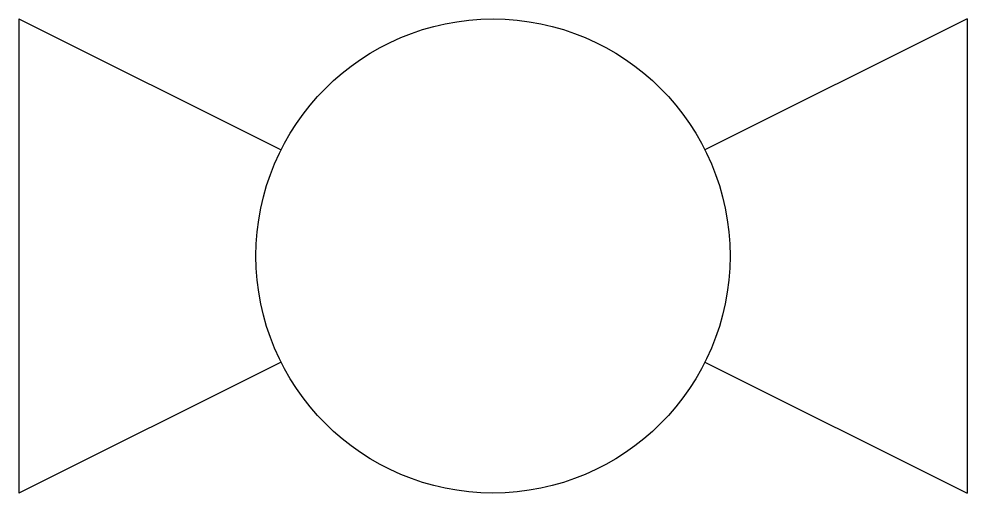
# Model space of a CAD drawing. Extents: x 0 to 6, y -1.5 to 1.5.
import ezdxf

# ---------------------------------------------------------------- set-up
doc = ezdxf.new("R2010")
doc.units = 0
doc.header["$MEASUREMENT"] = 0
doc.layers.add('1', color=7, linetype='CONTINUOUS')

msp = doc.modelspace()

# ---------------------------------------------------------------- linework, layer by layer
at = {"layer": '1'}
for p, q in [((0, 1.5), (0, -1.5)), ((0, 1.5), (1.6584, 0.6708)), ((6, 1.5), (4.3416, 0.6708)), ((6, 1.5), (6, -1.5)), ((1.6584, -0.6708), (0, -1.5)), ((4.3416, -0.6708), (6, -1.5))]:
    msp.add_line(p, q, dxfattribs=at)
msp.add_circle((3, 0), 1.5, dxfattribs=at)

doc.saveas('drawing.dxf')
